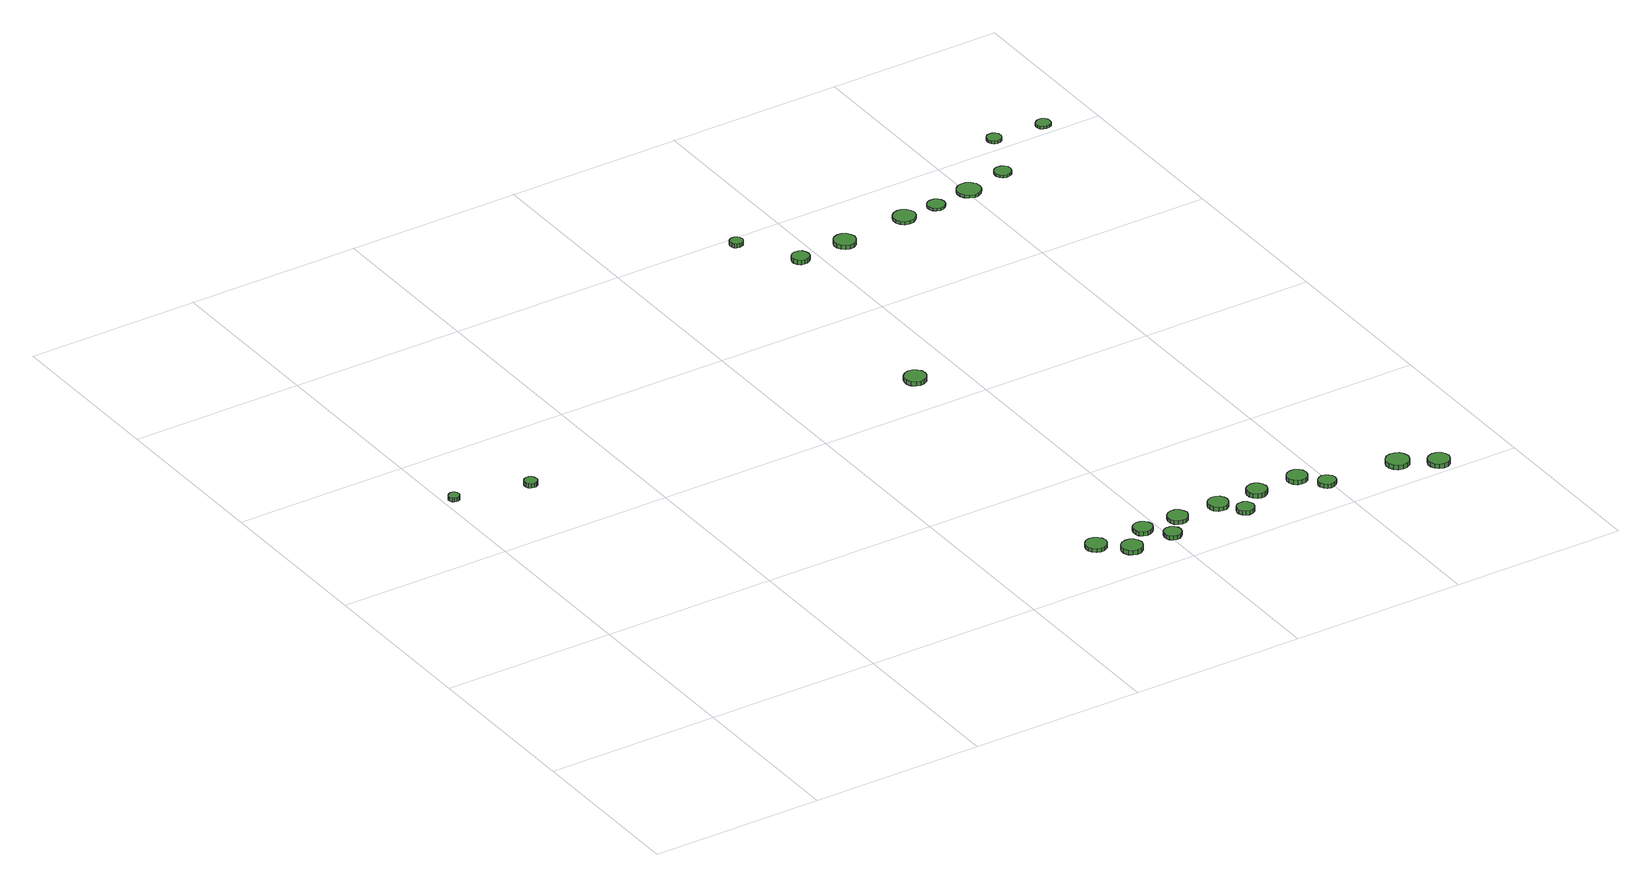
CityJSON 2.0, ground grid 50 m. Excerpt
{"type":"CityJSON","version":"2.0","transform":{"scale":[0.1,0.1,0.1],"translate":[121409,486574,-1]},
"CityObjects":{
"tree1":{"type":"SolitaryVegetationObject","attributes":{"function":"something"},"geometry":[{"type":"MultiSurface","lod":"1","boundaries":[[[0,1,2,3,4,5,6,7,8,9,10,11,12,13,14]],[[15,16,17,18,19,20,21,22,23,24,25,26,27,28,29]],[[0,29,28,1]],[[1,28,27,2]],[[2,27,26,3]],[[3,26,25,4]],[[4,25,24,5]],[[5,24,23,6]],[[6,23,22,7]],[[7,22,21,8]],[[8,21,20,9]],[[9,20,19,10]],[[10,19,18,11]],[[11,18,17,12]],[[12,17,16,13]],[[13,16,15,14]],[[14,15,29,0]]]}]},
"tree2":{"type":"SolitaryVegetationObject","attributes":{"function":"something"},"geometry":[{"type":"MultiSurface","lod":"1","boundaries":[[[30,31,32,33,34,35,36,37,38,39,40,41,42,43,44]],[[45,46,47,48,49,50,51,52,53,54,55,56,57,58,59]],[[30,59,58,31]],[[31,58,57,32]],[[32,57,56,33]],[[33,56,55,34]],[[34,55,54,35]],[[35,54,53,36]],[[36,53,52,37]],[[37,52,51,38]],[[38,51,50,39]],[[39,50,49,40]],[[40,49,48,41]],[[41,48,47,42]],[[42,47,46,43]],[[43,46,45,44]],[[44,45,59,30]]]}]},
"tree3":{"type":"SolitaryVegetationObject","attributes":{"function":"something"},"geometry":[{"type":"MultiSurface","lod":"1","boundaries":[[[60,61,62,63,64,65,66,67,68,69,70,71,72,73,74]],[[75,76,77,78,79,80,81,82,83,84,85,86,87,88,89]],[[60,89,88,61]],[[61,88,87,62]],[[62,87,86,63]],[[63,86,85,64]],[[64,85,84,65]],[[65,84,83,66]],[[66,83,82,67]],[[67,82,81,68]],[[68,81,80,69]],[[69,80,79,70]],[[70,79,78,71]],[[71,78,77,72]],[[72,77,76,73]],[[73,76,75,74]],[[74,75,89,60]]]}]},
"tree4":{"type":"SolitaryVegetationObject","attributes":{"function":"something"},"geometry":[{"type":"MultiSurface","lod":"1","boundaries":[[[90,91,92,93,94,95,96,97,98,99,100,101,102,103,104]],[[105,106,107,108,109,110,111,112,113,114,115,116,117,118,119]],[[90,119,118,91]],[[91,118,117,92]],[[92,117,116,93]],[[93,116,115,94]],[[94,115,114,95]],[[95,114,113,96]],[[96,113,112,97]],[[97,112,111,98]],[[98,111,110,99]],[[99,110,109,100]],[[100,109,108,101]],[[101,108,107,102]],[[102,107,106,103]],[[103,106,105,104]],[[104,105,119,90]]]}]},
"tree5":{"type":"SolitaryVegetationObject","attributes":{"function":"something"},"geometry":[{"type":"MultiSurface","lod":"1","boundaries":[[[120,121,122,123,124,125,126,127,128,129,130,131,132,133,134]],[[135,136,137,138,139,140,141,142,143,144,145,146,147,148,149]],[[120,149,148,121]],[[121,148,147,122]],[[122,147,146,123]],[[123,146,145,124]],[[124,145,144,125]],[[125,144,143,126]],[[126,143,142,127]],[[127,142,141,128]],[[128,141,140,129]],[[129,140,139,130]],[[130,139,138,131]],[[131,138,137,132]],[[132,137,136,133]],[[133,136,135,134]],[[134,135,149,120]]]}]},
"tree6":{"type":"SolitaryVegetationObject","attributes":{"function":"something"},"geometry":[{"type":"MultiSurface","lod":"1","boundaries":[[[150,151,152,153,154,155,156,157,158,159,160,161,162,163,164]],[[165,166,167,168,169,170,171,172,173,174,175,176,177,178,179]],[[150,179,178,151]],[[151,178,177,152]],[[152,177,176,153]],[[153,176,175,154]],[[154,175,174,155]],[[155,174,173,156]],[[156,173,172,157]],[[157,172,171,158]],[[158,171,170,159]],[[159,170,169,160]],[[160,169,168,161]],[[161,168,167,162]],[[162,167,166,163]],[[163,166,165,164]],[[164,165,179,150]]]}]},
"tree7":{"type":"SolitaryVegetationObject","attributes":{"function":"something"},"geometry":[{"type":"MultiSurface","lod":"1","boundaries":[[[180,181,182,183,184,185,186,187,188,189,190,191,192,193,194]],[[195,196,197,198,199,200,201,202,203,204,205,206,207,208,209]],[[180,209,208,181]],[[181,208,207,182]],[[182,207,206,183]],[[183,206,205,184]],[[184,205,204,185]],[[185,204,203,186]],[[186,203,202,187]],[[187,202,201,188]],[[188,201,200,189]],[[189,200,199,190]],[[190,199,198,191]],[[191,198,197,192]],[[192,197,196,193]],[[193,196,195,194]],[[194,195,209,180]]]}]},
"tree8":{"type":"SolitaryVegetationObject","attributes":{"function":"something"},"geometry":[{"type":"MultiSurface","lod":"1","boundaries":[[[210,211,212,213,214,215,216,217,218,219,220,221,222,223,224]],[[225,226,227,228,229,230,231,232,233,234,235,236,237,238,239]],[[210,239,238,211]],[[211,238,237,212]],[[212,237,236,213]],[[213,236,235,214]],[[214,235,234,215]],[[215,234,233,216]],[[216,233,232,217]],[[217,232,231,218]],[[218,231,230,219]],[[219,230,229,220]],[[220,229,228,221]],[[221,228,227,222]],[[222,227,226,223]],[[223,226,225,224]],[[224,225,239,210]]]}]},
"tree9":{"type":"SolitaryVegetationObject","attributes":{"function":"something"},"geometry":[{"type":"MultiSurface","lod":"1","boundaries":[[[240,241,242,243,244,245,246,247,248,249,250,251,252,253,254]],[[255,256,257,258,259,260,261,262,263,264,265,266,267,268,269]],[[240,269,268,241]],[[241,268,267,242]],[[242,267,266,243]],[[243,266,265,244]],[[244,265,264,245]],[[245,264,263,246]],[[246,263,262,247]],[[247,262,261,248]],[[248,261,260,249]],[[249,260,259,250]],[[250,259,258,251]],[[251,258,257,252]],[[252,257,256,253]],[[253,256,255,254]],[[254,255,269,240]]]}]},
"tree10":{"type":"SolitaryVegetationObject","attributes":{"function":"something"},"geometry":[{"type":"MultiSurface","lod":"1","boundaries":[[[270,271,272,273,274,275,276,277,278,279,280,281,282,283,284]],[[285,286,287,288,289,290,291,292,293,294,295,296,297,298,299]],[[270,299,298,271]],[[271,298,297,272]],[[272,297,296,273]],[[273,296,295,274]],[[274,295,294,275]],[[275,294,293,276]],[[276,293,292,277]],[[277,292,291,278]],[[278,291,290,279]],[[279,290,289,280]],[[280,289,288,281]],[[281,288,287,282]],[[282,287,286,283]],[[283,286,285,284]],[[284,285,299,270]]]}]},
"tree11":{"type":"SolitaryVegetationObject","attributes":{"function":"something"},"geometry":[{"type":"MultiSurface","lod":"1","boundaries":[[[300,301,302,303,304,305,306,307,308,309,310,311,312,313,314]],[[315,316,317,318,319,320,321,322,323,324,325,326,327,328,329]],[[300,329,328,301]],[[301,328,327,302]],[[302,327,326,303]],[[303,326,325,304]],[[304,325,324,305]],[[305,324,323,306]],[[306,323,322,307]],[[307,322,321,308]],[[308,321,320,309]],[[309,320,319,310]],[[310,319,318,311]],[[311,318,317,312]],[[312,317,316,313]],[[313,316,315,314]],[[314,315,329,300]]]}]},
"tree12":{"type":"SolitaryVegetationObject","attributes":{"function":"something"},"geometry":[{"type":"MultiSurface","lod":"1","boundaries":[[[330,331,332,333,334,335,336,337,338,339,340,341,342,343,344]],[[345,346,347,348,349,350,351,352,353,354,355,356,357,358,359]],[[330,359,358,331]],[[331,358,357,332]],[[332,357,356,333]],[[333,356,355,334]],[[334,355,354,335]],[[335,354,353,336]],[[336,353,352,337]],[[337,352,351,338]],[[338,351,350,339]],[[339,350,349,340]],[[340,349,348,341]],[[341,348,347,342]],[[342,347,346,343]],[[343,346,345,344]],[[344,345,359,330]]]}]},
"tree13":{"type":"SolitaryVegetationObject","attributes":{"function":"something"},"geometry":[{"type":"MultiSurface","lod":"1","boundaries":[[[360,361,362,363,364,365,366,367,368,369,370,371,372,373,374]],[[375,376,377,378,379,380,381,382,383,384,385,386,387,388,389]],[[360,389,388,361]],[[361,388,387,362]],[[362,387,386,363]],[[363,386,385,364]],[[364,385,384,365]],[[365,384,383,366]],[[366,383,382,367]],[[367,382,381,368]],[[368,381,380,369]],[[369,380,379,370]],[[370,379,378,371]],[[371,378,377,372]],[[372,377,376,373]],[[373,376,375,374]],[[374,375,389,360]]]}]},
"tree14":{"type":"SolitaryVegetationObject","attributes":{"function":"something"},"geometry":[{"type":"MultiSurface","lod":"1","boundaries":[[[390,391,392,393,394,395,396,397,398,399,400,401,402,403,404]],[[405,406,407,408,409,410,411,412,413,414,415,416,417,418,419]],[[390,419,418,391]],[[391,418,417,392]],[[392,417,416,393]],[[393,416,415,394]],[[394,415,414,395]],[[395,414,413,396]],[[396,413,412,397]],[[397,412,411,398]],[[398,411,410,399]],[[399,410,409,400]],[[400,409,408,401]],[[401,408,407,402]],[[402,407,406,403]],[[403,406,405,404]],[[404,405,419,390]]]}]},
"tree15":{"type":"SolitaryVegetationObject","attributes":{"function":"something"},"geometry":[{"type":"MultiSurface","lod":"1","boundaries":[[[420,421,422,423,424,425,426,427,428,429,430,431,432,433,434]],[[435,436,437,438,439,440,441,442,443,444,445,446,447,448,449]],[[420,449,448,421]],[[421,448,447,422]],[[422,447,446,423]],[[423,446,445,424]],[[424,445,444,425]],[[425,444,443,426]],[[426,443,442,427]],[[427,442,441,428]],[[428,441,440,429]],[[429,440,439,430]],[[430,439,438,431]],[[431,438,437,432]],[[432,437,436,433]],[[433,436,435,434]],[[434,435,449,420]]]}]},
"tree16":{"type":"SolitaryVegetationObject","attributes":{"function":"something"},"geometry":[{"type":"MultiSurface","lod":"1","boundaries":[[[450,451,452,453,454,455,456,457,458,459,460,461,462,463,464]],[[465,466,467,468,469,470,471,472,473,474,475,476,477,478,479]],[[450,479,478,451]],[[451,478,477,452]],[[452,477,476,453]],[[453,476,475,454]],[[454,475,474,455]],[[455,474,473,456]],[[456,473,472,457]],[[457,472,471,458]],[[458,471,470,459]],[[459,470,469,460]],[[460,469,468,461]],[[461,468,467,462]],[[462,467,466,463]],[[463,466,465,464]],[[464,465,479,450]]]}]},
"tree17":{"type":"SolitaryVegetationObject","attributes":{"function":"something"},"geometry":[{"type":"MultiSurface","lod":"1","boundaries":[[[480,481,482,483,484,485,486,487,488,489,490,491,492,493,494]],[[495,496,497,498,499,500,501,502,503,504,505,506,507,508,509]],[[480,509,508,481]],[[481,508,507,482]],[[482,507,506,483]],[[483,506,505,484]],[[484,505,504,485]],[[485,504,503,486]],[[486,503,502,487]],[[487,502,501,488]],[[488,501,500,489]],[[489,500,499,490]],[[490,499,498,491]],[[491,498,497,492]],[[492,497,496,493]],[[493,496,495,494]],[[494,495,509,480]]]}]},
"tree18":{"type":"SolitaryVegetationObject","attributes":{"function":"something"},"geometry":[{"type":"MultiSurface","lod":"1","boundaries":[[[510,511,512,513,514,515,516,517,518,519,520,521,522,523,524]],[[525,526,527,528,529,530,531,532,533,534,535,536,537,538,539]],[[510,539,538,511]],[[511,538,537,512]],[[512,537,536,513]],[[513,536,535,514]],[[514,535,534,515]],[[515,534,533,516]],[[516,533,532,517]],[[517,532,531,518]],[[518,531,530,519]],[[519,530,529,520]],[[520,529,528,521]],[[521,528,527,522]],[[522,527,526,523]],[[523,526,525,524]],[[524,525,539,510]]]}]},
"tree19":{"type":"SolitaryVegetationObject","attributes":{"function":"something"},"geometry":[{"type":"MultiSurface","lod":"1","boundaries":[[[540,541,542,543,544,545,546,547,548,549,550,551,552,553,554]],[[555,556,557,558,559,560,561,562,563,564,565,566,567,568,569]],[[540,569,568,541]],[[541,568,567,542]],[[542,567,566,543]],[[543,566,565,544]],[[544,565,564,545]],[[545,564,563,546]],[[546,563,562,547]],[[547,562,561,548]],[[548,561,560,549]],[[549,560,559,550]],[[550,559,558,551]],[[551,558,557,552]],[[552,557,556,553]],[[553,556,555,554]],[[554,555,569,540]]]}]},
"tree20":{"type":"SolitaryVegetationObject","attributes":{"function":"something"},"geometry":[{"type":"MultiSurface","lod":"1","boundaries":[[[570,571,572,573,574,575,576,577,578,579,580,581,582,583,584]],[[585,586,587,588,589,590,591,592,593,594,595,596,597,598,599]],[[570,599,598,571]],[[571,598,597,572]],[[572,597,596,573]],[[573,596,595,574]],[[574,595,594,575]],[[575,594,593,576]],[[576,593,592,577]],[[577,592,591,578]],[[578,591,590,579]],[[579,590,589,580]],[[580,589,588,581]],[[581,588,587,582]],[[582,587,586,583]],[[583,586,585,584]],[[584,585,599,570]]]}]},
"tree21":{"type":"SolitaryVegetationObject","attributes":{"function":"something"},"geometry":[{"type":"MultiSurface","lod":"1","boundaries":[[[600,601,602,603,604,605,606,607,608,609,610,611,612,613,614]],[[615,616,617,618,619,620,621,622,623,624,625,626,627,628,629]],[[600,629,628,601]],[[601,628,627,602]],[[602,627,626,603]],[[603,626,625,604]],[[604,625,624,605]],[[605,624,623,606]],[[606,623,622,607]],[[607,622,621,608]],[[608,621,620,609]],[[609,620,619,610]],[[610,619,618,611]],[[611,618,617,612]],[[612,617,616,613]],[[613,616,615,614]],[[614,615,629,600]]]}]},
"tree22":{"type":"SolitaryVegetationObject","attributes":{"function":"something"},"geometry":[{"type":"MultiSurface","lod":"1","boundaries":[[[630,631,632,633,634,635,636,637,638,639,640,641,642,643,644]],[[645,646,647,648,649,650,651,652,653,654,655,656,657,658,659]],[[630,659,658,631]],[[631,658,657,632]],[[632,657,656,633]],[[633,656,655,634]],[[634,655,654,635]],[[635,654,653,636]],[[636,653,652,637]],[[637,652,651,638]],[[638,651,650,639]],[[639,650,649,640]],[[640,649,648,641]],[[641,648,647,642]],[[642,647,646,643]],[[643,646,645,644]],[[644,645,659,630]]]}]},
"tree23":{"type":"SolitaryVegetationObject","attributes":{"function":"something"},"geometry":[{"type":"MultiSurface","lod":"1","boundaries":[[[660,661,662,663,664,665,666,667,668,669,670,671,672,673,674]],[[675,676,677,678,679,680,681,682,683,684,685,686,687,688,689]],[[660,689,688,661]],[[661,688,687,662]],[[662,687,686,663]],[[663,686,685,664]],[[664,685,684,665]],[[665,684,683,666]],[[666,683,682,667]],[[667,682,681,668]],[[668,681,680,669]],[[669,680,679,670]],[[670,679,678,671]],[[671,678,677,672]],[[672,677,676,673]],[[673,676,675,674]],[[674,675,689,660]]]}]},
"tree24":{"type":"SolitaryVegetationObject","attributes":{"function":"something"},"geometry":[{"type":"MultiSurface","lod":"1","boundaries":[[[690,691,692,693,694,695,696,697,698,699,700,701,702,703,704]],[[705,706,707,708,709,710,711,712,713,714,715,716,717,718,719]],[[690,719,718,691]],[[691,718,717,692]],[[692,717,716,693]],[[693,716,715,694]],[[694,715,714,695]],[[695,714,713,696]],[[696,713,712,697]],[[697,712,711,698]],[[698,711,710,699]],[[699,710,709,700]],[[700,709,708,701]],[[701,708,707,702]],[[702,707,706,703]],[[703,706,705,704]],[[704,705,719,690]]]}]}
},
"vertices":[
[37,1278,31],[36,1285,31],[32,1290,31],[27,1293,31],[21,1294,31],[14,1292,31],[10,1287,31],[7,1282,31],[7,1275,31],[10,1269,31],[14,1265,31],[21,1263,31],[27,1264,31],[32,1267,31],[36,1272,31],[36,1272,19],[32,1267,19],[27,1264,19],[21,1263,19],[14,1265,19],[10,1269,19],[7,1275,19],[7,1282,19],[10,1287,19],[14,1292,19],[21,1294,19],[27,1293,19],[32,1290,19],[36,1285,19],[37,1278,19],
[255,1240,25],[253,1248,25],[249,1254,25],[242,1258,25],[235,1259,25],[227,1256,25],[222,1251,25],[218,1244,25],[218,1236,25],[222,1229,25],[227,1224,25],[235,1222,25],[242,1223,25],[249,1227,25],[253,1233,25],[253,1233,12],[249,1227,12],[242,1223,12],[235,1222,12],[227,1224,12],[222,1229,12],[218,1236,12],[218,1244,12],[222,1251,12],[227,1256,12],[235,1259,12],[242,1258,12],[249,1254,12],[253,1248,12],[255,1240,12],
[1340,177,19],[1337,189,19],[1330,199,19],[1319,205,19],[1307,207,19],[1295,203,19],[1286,194,19],[1281,183,19],[1281,171,19],[1286,160,19],[1295,151,19],[1307,148,19],[1319,149,19],[1330,155,19],[1337,165,19],[1337,165,8],[1330,155,8],[1319,149,8],[1307,148,8],[1295,151,8],[1286,160,8],[1281,171,8],[1281,183,8],[1286,194,8],[1295,203,8],[1307,207,8],[1319,205,8],[1330,199,8],[1337,189,8],[1340,177,8],
[1412,114,22],[1409,127,22],[1402,137,22],[1391,143,22],[1379,144,22],[1367,140,22],[1357,132,22],[1352,121,22],[1352,108,22],[1357,96,22],[1367,88,22],[1379,84,22],[1391,86,22],[1402,92,22],[1409,102,22],[1409,102,9],[1402,92,9],[1391,86,9],[1379,84,9],[1367,88,9],[1357,96,9],[1352,108,9],[1352,121,9],[1357,132,9],[1367,140,9],[1379,144,9],[1391,143,9],[1402,137,9],[1409,127,9],[1412,114,9],
[1484,177,21],[1481,188,21],[1474,198,21],[1464,204,21],[1453,205,21],[1442,201,21],[1433,193,21],[1429,183,21],[1429,171,21],[1433,161,21],[1442,153,21],[1453,150,21],[1464,151,21],[1474,157,21],[1481,166,21],[1481,166,9],[1474,157,9],[1464,151,9],[1453,150,9],[1442,153,9],[1433,161,9],[1429,171,9],[1429,183,9],[1433,193,9],[1442,201,9],[1453,205,9],[1464,204,9],[1474,198,9],[1481,188,9],[1484,177,9],
[1532,112,23],[1530,122,23],[1524,131,23],[1515,136,23],[1505,137,23],[1495,134,23],[1487,127,23],[1483,117,23],[1483,107,23],[1487,98,23],[1495,91,23],[1505,88,23],[1515,89,23],[1524,94,23],[1530,102,23],[1530,102,11],[1524,94,11],[1515,89,11],[1505,88,11],[1495,91,11],[1487,98,11],[1483,107,11],[1483,117,11],[1487,127,11],[1495,134,11],[1505,137,11],[1515,136,11],[1524,131,11],[1530,122,11],[1532,112,11],
[1593,176,21],[1590,188,21],[1583,198,21],[1573,204,21],[1561,205,21],[1550,201,21],[1541,193,21],[1536,182,21],[1536,170,21],[1541,160,21],[1550,152,21],[1561,148,21],[1573,149,21],[1583,155,21],[1590,165,21],[1590,165,9],[1583,155,9],[1573,149,9],[1561,148,9],[1550,152,9],[1541,160,9],[1536,170,9],[1536,182,9],[1541,193,9],[1550,201,9],[1561,205,9],[1573,204,9],[1583,198,9],[1590,188,9],[1593,176,9],
[1401,1139,22],[1399,1152,22],[1391,1162,22],[1380,1169,22],[1367,1170,22],[1355,1166,22],[1345,1157,22],[1340,1146,22],[1340,1133,22],[1345,1121,22],[1355,1112,22],[1367,1108,22],[1380,1110,22],[1391,1116,22],[1399,1127,22],[1399,1127,9],[1391,1116,9],[1380,1110,9],[1367,1108,9],[1355,1112,9],[1345,1121,9],[1340,1133,9],[1340,1146,9],[1345,1157,9],[1355,1166,9],[1367,1170,9],[1380,1169,9],[1391,1162,9],[1399,1152,9],[1401,1139,9],
[1718,176,21],[1716,187,21],[1709,197,21],[1698,203,21],[1687,204,21],[1675,200,21],[1666,192,21],[1662,182,21],[1662,170,21],[1666,159,21],[1675,151,21],[1687,147,21],[1698,148,21],[1709,154,21],[1716,164,21],[1716,164,9],[1709,154,9],[1698,148,9],[1687,147,9],[1675,151,9],[1666,159,9],[1662,170,9],[1662,182,9],[1666,192,9],[1675,200,9],[1687,204,9],[1698,203,9],[1709,197,9],[1716,187,9],[1718,176,9],
[1759,113,24],[1757,123,24],[1751,131,24],[1742,136,24],[1731,137,24],[1722,134,24],[1714,127,24],[1710,118,24],[1710,108,24],[1714,98,24],[1722,92,24],[1731,88,24],[1742,90,24],[1751,95,24],[1757,103,24],[1757,103,12],[1751,95,12],[1742,90,12],[1731,88,12],[1722,92,12],[1714,98,12],[1710,108,12],[1710,118,12],[1714,127,12],[1722,134,12],[1731,137,12],[1742,136,12],[1751,131,12],[1757,123,12],[1759,113,12],
[1839,175,22],[1836,186,22],[1829,196,22],[1819,202,22],[1807,203,22],[1796,200,22],[1787,192,22],[1782,181,22],[1782,169,22],[1787,158,22],[1796,150,22],[1807,146,22],[1819,148,22],[1829,154,22],[1836,163,22],[1836,163,9],[1829,154,9],[1819,148,9],[1807,146,9],[1796,150,9],[1787,158,9],[1782,169,9],[1782,181,9],[1787,192,9],[1796,200,9],[1807,203,9],[1819,202,9],[1829,196,9],[1836,186,9],[1839,175,9],
[1368,1967,22],[1366,1975,22],[1362,1981,22],[1355,1985,22],[1348,1985,22],[1340,1983,22],[1335,1978,22],[1332,1971,22],[1332,1963,22],[1335,1956,22],[1340,1951,22],[1348,1949,22],[1355,1950,22],[1362,1953,22],[1366,1960,22],[1366,1960,10],[1362,1953,10],[1355,1950,10],[1348,1949,10],[1340,1951,10],[1335,1956,10],[1332,1963,10],[1332,1971,10],[1335,1978,10],[1340,1983,10],[1348,1985,10],[1355,1985,10],[1362,1981,10],[1366,1975,10],[1368,1967,10],
[1964,174,23],[1961,186,23],[1955,195,23],[1944,201,23],[1932,202,23],[1921,199,23],[1912,191,23],[1907,180,23],[1907,168,23],[1912,157,23],[1921,149,23],[1932,146,23],[1944,147,23],[1955,153,23],[1961,162,23],[1961,162,10],[1955,153,10],[1944,147,10],[1932,146,10],[1921,149,10],[1912,157,10],[1907,168,10],[1907,180,10],[1912,191,10],[1921,199,10],[1932,202,10],[1944,201,10],[1955,195,10],[1961,186,10],[1964,174,10],
[1471,1807,25],[1469,1817,25],[1463,1826,25],[1454,1831,25],[1444,1832,25],[1434,1829,25],[1427,1822,25],[1422,1812,25],[1422,1802,25],[1427,1793,25],[1434,1786,25],[1444,1783,25],[1454,1784,25],[1463,1789,25],[1469,1797,25],[1469,1797,12],[1463,1789,12],[1454,1784,12],[1444,1783,12],[1434,1786,12],[1427,1793,12],[1422,1802,12],[1422,1812,12],[1427,1822,12],[1434,1829,12],[1444,1832,12],[1454,1831,12],[1463,1826,12],[1469,1817,12],[1471,1807,12],
[2012,110,24],[2010,120,24],[2004,128,24],[1995,134,24],[1985,135,24],[1975,131,24],[1967,125,24],[1963,115,24],[1963,105,24],[1967,96,24],[1975,89,24],[1985,86,24],[1995,87,24],[2004,92,24],[2010,100,24],[2010,100,12],[2004,92,12],[1995,87,12],[1985,86,12],[1975,89,12],[1967,96,12],[1963,105,12],[1963,115,12],[1967,125,12],[1975,131,12],[1985,135,12],[1995,134,12],[2004,128,12],[2010,120,12],[2012,110,12],
[1624,1821,19],[1621,1833,19],[1614,1844,19],[1603,1850,19],[1590,1852,19],[1578,1848,19],[1568,1839,19],[1563,1827,19],[1563,1814,19],[1568,1803,19],[1578,1794,19],[1590,1790,19],[1603,1791,19],[1614,1798,19],[1621,1808,19],[1621,1808,7],[1614,1798,7],[1603,1791,7],[1590,1790,7],[1578,1794,7],[1568,1803,7],[1563,1814,7],[1563,1827,7],[1568,1839,7],[1578,1848,7],[1590,1852,7],[1603,1850,7],[1614,1844,7],[1621,1833,7],[1624,1821,7],
[2230,95,25],[2227,109,25],[2219,120,25],[2207,126,25],[2194,128,25],[2181,124,25],[2171,114,25],[2165,102,25],[2165,89,25],[2171,76,25],[2181,67,25],[2194,63,25],[2207,64,25],[2219,71,25],[2227,82,25],[2227,82,12],[2219,71,12],[2207,64,12],[2194,63,12],[2181,67,12],[2171,76,12],[2165,89,12],[2165,102,12],[2171,114,12],[2181,124,12],[2194,128,12],[2207,126,12],[2219,120,12],[2227,109,12],[2230,95,12],
[2320,38,26],[2317,50,26],[2310,60,26],[2299,67,26],[2286,68,26],[2274,64,26],[2265,56,26],[2260,44,26],[2260,32,26],[2265,20,26],[2274,12,26],[2286,8,26],[2299,9,26],[2310,16,26],[2317,26,26],[2317,26,13],[2310,16,13],[2299,9,13],[2286,8,13],[2274,12,13],[2265,20,13],[2260,32,13],[2260,44,13],[2265,56,13],[2274,64,13],[2286,68,13],[2299,67,13],[2310,60,13],[2317,50,13],[2320,38,13],
[1824,1842,16],[1821,1855,16],[1813,1865,16],[1802,1872,16],[1789,1873,16],[1776,1869,16],[1767,1860,16],[1761,1848,16],[1761,1835,16],[1767,1823,16],[1776,1814,16],[1789,1810,16],[1802,1812,16],[1813,1818,16],[1821,1829,16],[1821,1829,7],[1813,1818,7],[1802,1812,7],[1789,1810,7],[1776,1814,7],[1767,1823,7],[1761,1835,7],[1761,1848,7],[1767,1860,7],[1776,1869,7],[1789,1873,7],[1802,1872,7],[1813,1865,7],[1821,1855,7],[1824,1842,7],
[1921,1849,14],[1919,1859,14],[1913,1867,14],[1904,1872,14],[1894,1873,14],[1884,1870,14],[1876,1863,14],[1872,1854,14],[1872,1844,14],[1876,1834,14],[1884,1828,14],[1894,1824,14],[1904,1825,14],[1913,1831,14],[1919,1839,14],[1919,1839,7],[1913,1831,7],[1904,1825,7],[1894,1824,7],[1884,1828,7],[1876,1834,7],[1872,1844,7],[1872,1854,7],[1876,1863,7],[1884,1870,7],[1894,1873,7],[1904,1872,7],[1913,1867,7],[1919,1859,7],[1921,1849,7],
[2042,1864,15],[2039,1877,15],[2030,1888,15],[2018,1895,15],[2005,1897,15],[1991,1893,15],[1981,1883,15],[1975,1871,15],[1975,1857,15],[1981,1844,15],[1991,1835,15],[2005,1830,15],[2018,1832,15],[2030,1839,15],[2039,1850,15],[2039,1850,7],[2030,1839,7],[2018,1832,7],[2005,1830,7],[1991,1835,7],[1981,1844,7],[1975,1857,7],[1975,1871,7],[1981,1883,7],[1991,1893,7],[2005,1897,7],[2018,1895,7],[2030,1888,7],[2039,1877,7],[2042,1864,7],
[2157,1894,15],[2155,1904,15],[2149,1912,15],[2140,1916,15],[2130,1917,15],[2121,1914,15],[2114,1908,15],[2110,1899,15],[2110,1889,15],[2114,1880,15],[2121,1873,15],[2130,1870,15],[2140,1871,15],[2149,1876,15],[2155,1884,15],[2155,1884,7],[2149,1876,7],[2140,1871,7],[2130,1870,7],[2121,1873,7],[2114,1880,7],[2110,1889,7],[2110,1899,7],[2114,1908,7],[2121,1914,7],[2130,1917,7],[2140,1916,7],[2149,1912,7],[2155,1904,7],[2157,1894,7],
[2226,2048,15],[2225,2057,15],[2220,2064,15],[2212,2068,15],[2203,2069,15],[2195,2066,15],[2189,2060,15],[2185,2052,15],[2185,2044,15],[2189,2036,15],[2195,2030,15],[2203,2027,15],[2212,2028,15],[2220,2032,15],[2225,2040,15],[2225,2040,7],[2220,2032,7],[2212,2028,7],[2203,2027,7],[2195,2030,7],[2189,2036,7],[2185,2044,7],[2185,2052,7],[2189,2060,7],[2195,2066,7],[2203,2069,7],[2212,2068,7],[2220,2064,7],[2225,2057,7],[2226,2048,7],
[2374,2039,15],[2373,2048,15],[2368,2054,15],[2360,2059,15],[2352,2060,15],[2344,2057,15],[2337,2051,15],[2334,2044,15],[2334,2035,15],[2337,2027,15],[2344,2022,15],[2352,2019,15],[2360,2020,15],[2368,2024,15],[2373,2031,15],[2373,2031,7],[2368,2024,7],[2360,2020,7],[2352,2019,7],[2344,2022,7],[2337,2027,7],[2334,2035,7],[2334,2044,7],[2337,2051,7],[2344,2057,7],[2352,2060,7],[2360,2059,7],[2368,2054,7],[2373,2048,7],[2374,2039,7]
]}
